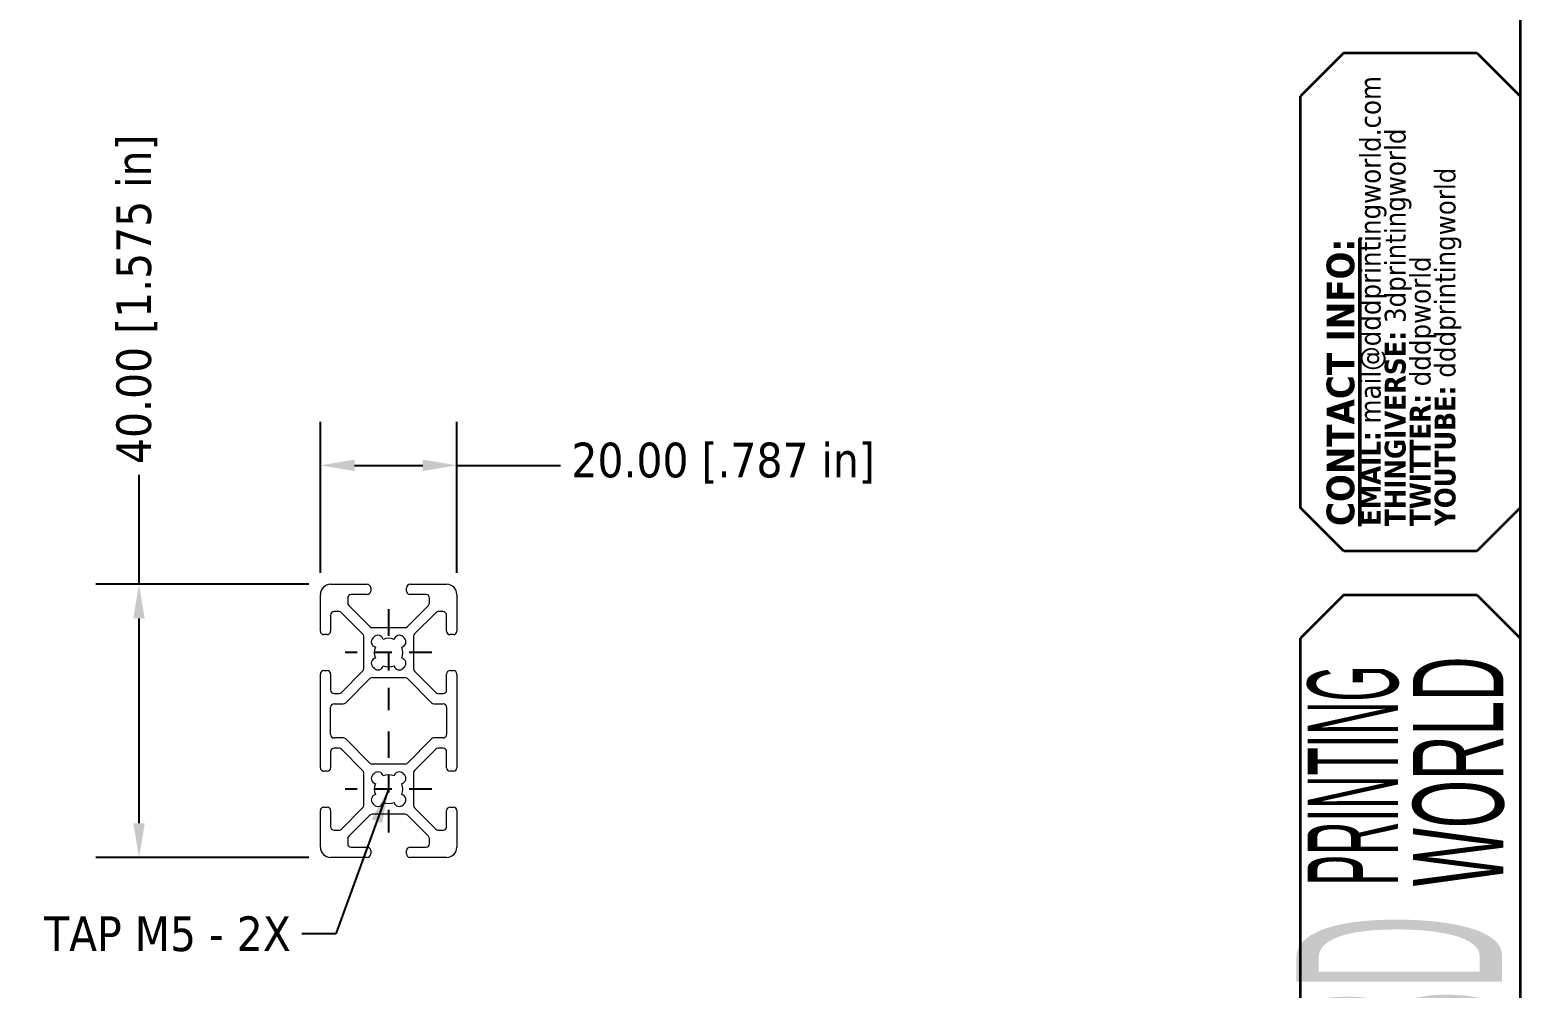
# Model space of a CAD drawing. Header units: inches. Extents: x 1 to 33.8, y 0.5 to 21.5.
# Drawn here: x 25.15 to 33.75, y 9.85 to 15.37 of the extents above; entities that cross this region are included whole.
import ezdxf

# ---------------------------------------------------------------- set-up
doc = ezdxf.new("R2010")
doc.units = ezdxf.units.IN
doc.header["$LTSCALE"] = 2
doc.header["$MEASUREMENT"] = 0
doc.linetypes.add('CHAIN', pattern=[0.7087, 0.4724, -0.0591, 0.1181, -0.0591])
doc.layers.get('0').update_dxf_attribs({"lineweight": 25})
for name, color, linetype, lineweight in [('Center Mark (ANSI)', 7, 'Continuous', 25), ('Dimension (ANSI)', 7, 'Continuous', 25), ('Symbol (ANSI)', 7, 'Continuous', 25), ('TITLE', 7, 'Continuous', 35), ('Title (ANSI)', 7, 'Continuous', 50), ('Visible (ANSI)', 7, 'Continuous', 18)]:
    doc.layers.add(name, color=color, linetype=linetype, lineweight=lineweight)
doc.styles.add('Note Text (ANSI)', font='tahoma.ttf')
doc.styles.add('Text Style133', font='tahoma.ttf', dxfattribs={"width": 0.9})
doc.styles.add('Text Style260', font='tahomabd.ttf', dxfattribs={"width": 0.9})
doc.styles.add('Text Style71', font='tahoma.ttf')
doc.dimstyles.new('Default (ANSI)$7', dxfattribs={"dimscale": 2, "dimtxt": 0.1, "dimasz": 0.098425, "dimexe": 0.125, "dimexo": 0.0625, "dimgap": 0.031496, "dimtad": 0, "dimtih": 1, "dimtoh": 1, "dimdec": 3, "dimrnd": 1e-08, "dimzin": 4, "dimdsep": 46, "dimtxsty": 'Note Text (ANSI)', "dimblk": 'CLOSED', "dimcen": 0.09, "dimdle": 0.393701, "dimclrd": 256, "dimclre": 256, "dimclrt": 256, "dimadec": 0, "dimazin": 1, "dimtfac": 1.2, "dimtofl": 0, "dimtmove": 0, "dimatfit": 3, "dimfxl": 0, "dimtolj": 1, "dimtzin": 4, "dimlwd": -1, "dimlwe": -1, "dimarcsym": 0})
doc.dimstyles.new('Default - mm [in] (ANSI)', dxfattribs={"dimscale": 2, "dimtxt": 0.1, "dimasz": 0.098425, "dimexe": 0.125, "dimexo": 0.063, "dimgap": 0.031496, "dimtad": 0, "dimtoh": 1, "dimlfac": 25.4, "dimrnd": 1e-08, "dimzin": 4, "dimdsep": 46, "dimtxsty": 'Note Text (ANSI)', "dimcen": 0.09, "dimdle": 0.393701, "dimclrd": 256, "dimclre": 256, "dimclrt": 256, "dimadec": 1, "dimazin": 1, "dimtfac": 1.2, "dimtofl": 0, "dimtmove": 0, "dimatfit": 3, "dimfxl": 0, "dimtolj": 1, "dimtzin": 4, "dimlwd": -1, "dimlwe": -1, "dimarcsym": 0})

# ---------------------------------------------------------------- blocks, each defined once
blk = doc.blocks.new('Borders B-Size')
at = {"layer": 'TITLE'}
blk.add_line((16.875, 10.625), (16.875, 0.375), dxfattribs=at)
blk = doc.blocks.new('Title Blocks 3DPW')
at = {"layer": 'TITLE'}
for p, q in [((16.1206, 7.6569), (15.9956, 7.5319)), ((16.1206, 7.6569), (16.5046, 7.6569)), ((16.5046, 7.6569), (16.6296, 7.5319)), ((15.9956, 6.3449), (15.9956, 7.5319)), ((16.1206, 6.2199), (15.9956, 6.3449)), ((16.6296, 6.3449), (16.5046, 6.2199)), ((16.5046, 6.2199), (16.1206, 6.2199)), ((16.1206, 6.0949), (15.9956, 5.9699)), ((16.1206, 6.0949), (16.5046, 6.0949)), ((16.5046, 6.0949), (16.6296, 5.9699)), ((15.9956, 3.974), (15.9956, 5.9699))]:
    blk.add_line(p, q, dxfattribs=at)
at = {"layer": 'TITLE', "color": 7, "style": 'Text Style133', "width": 0.9}
blk.add_attdef('PART_NUMBER_001', (16.5669, 3.0733), '', height=0.1, rotation=90, dxfattribs=at)
at = {"layer": 'TITLE', "color": 7, "style": 'Text Style71'}
blk.add_attdef('DESCRIPTION_001', (16.595, 0.3843), '', height=0.14, rotation=90, dxfattribs=at)
at = {"layer": 'Title (ANSI)', "insert": (16.0711, 6.2929), "char_height": 0.1, "width": 2.944852, "attachment_point": 1, "rotation": 90, "line_spacing_factor": 0.719413, "style": 'Note Text (ANSI)'}
blk.add_mtext('{\\fTahoma|b1|i0|c0|p34;\\H0.8x;\\LCONTACT INFO:\\H1.25x;\\P\\H0.6x;\\lEMAIL:\\fTahoma|b0|i0|c0|p34; mail@dddprintingworld.com\\H1.4679x; \\H0.68124x;\\P\\fTahoma|b1|i0|c0|p34;THINGIVERSE:\\fTahoma|b0|i0|c0|p34; 3dprintingworld\\fTahoma|b1|i0|c0|p34;\\H1.27973x;\\L \\H1.30236x;\\P\\H0.6x;\\lTWITTER:\\fTahoma|b0|i0|c0|p34; dddpworld\\H1.27205x; \\H0.78613x;\\P\\fTahoma|b1|i0|c0|p34;YOUTUBE:\\fTahoma|b0|i0|c0|p34; dddprintingworld\\H1.27174x; }', dxfattribs=at)
at = {"layer": 'Title (ANSI)', "color": 156, "true_color": 0x07467a, "attachment_point": 1, "rotation": 90, "style": 'Note Text (ANSI)'}
for s, insert, char_height, width in [('\\fRavie|b0|i0;\\W0.51;\\H0.2610;WORLD', (16.3203, 5.2541), 0.261, 2.760656), ('\\fRavie|b0|i0;\\W0.38;\\H0.2610;PRINTING', (16.0164, 5.2566), 0.261, 3.840913), ('\\fRavie|b0|i0;\\W0.38;\\H0.5930;3D', (15.9838, 4.7871), 0.593, 3.143674)]:
    blk.add_mtext(s, dxfattribs=dict(at, insert=insert, char_height=char_height, width=width))
at = {"layer": 'Title (ANSI)', "color": 7, "style": 'Text Style260', "width": 0.9}
blk.add_attdef('CUSTOMER_001', (16.2392, 0.3972), '', height=0.17, rotation=90, dxfattribs=at)
blk = doc.blocks.new('*D15')
at = {"layer": 'Defpoints', "color": 0, "transparency": 16777216}
for p in [(26.8278, 12.8627), (26.8278, 12.1175), (27.6152, 12.1175)]:
    blk.add_point(p, dxfattribs=at)
at = {"layer": 'Dimension (ANSI)', "transparency": 16777216}
for p, q in [((26.8278, 12.2435), (26.8278, 13.1127)), ((27.6152, 12.2435), (27.6152, 13.1127)), ((27.0247, 12.8627), (27.4184, 12.8627)), ((27.6152, 12.8627), (28.2133, 12.8627))]:
    blk.add_line(p, q, dxfattribs=at)
for points in [[(27.0247, 12.8955), (27.0247, 12.8299), (26.8278, 12.8627)], [(27.4184, 12.8955), (27.4184, 12.8299), (27.6152, 12.8627)]]:
    blk.add_solid(points, dxfattribs=at)
at = {"layer": 'Dimension (ANSI)', "transparency": 16777216, "insert": (28.2763, 12.9935), "char_height": 0.2, "attachment_point": 1, "style": 'Note Text (ANSI)'}
blk.add_mtext('\\A1;20.00 [.787 in]', dxfattribs=at)
blk = doc.blocks.new('*D16')
at = {"layer": 'Defpoints', "color": 0, "transparency": 16777216}
for p in [(26.8869, 12.1765), (25.7815, 10.6017), (26.8869, 10.6017)]:
    blk.add_point(p, dxfattribs=at)
at = {"layer": 'Dimension (ANSI)', "transparency": 16777216}
for p, q in [((25.7815, 12.1765), (25.7815, 12.8075)), ((26.7609, 12.1765), (25.5315, 12.1765)), ((25.7815, 10.7986), (25.7815, 11.9797)), ((26.7609, 10.6017), (25.5315, 10.6017))]:
    blk.add_line(p, q, dxfattribs=at)
for points in [[(25.7487, 11.9797), (25.8143, 11.9797), (25.7815, 12.1765)], [(25.7487, 10.7986), (25.8143, 10.7986), (25.7815, 10.6017)]]:
    blk.add_solid(points, dxfattribs=at)
at = {"layer": 'Dimension (ANSI)', "transparency": 16777216, "insert": (25.6507, 12.8705), "char_height": 0.2, "attachment_point": 1, "rotation": 90, "style": 'Note Text (ANSI)'}
blk.add_mtext('\\A1;40.00 [1.575 in]', dxfattribs=at)
blk = doc.blocks.new('_Closed')
at = {"color": 0, "linetype": 'ByBlock', "lineweight": -2}
for p, q in [((-1, 0.167), (0, 0)), ((-1, 0.167), (-1, -0.167)), ((0, 0), (-1, -0.167)), ((0, 0), (-1, 0))]:
    blk.add_line(p, q, dxfattribs=at)

msp = doc.modelspace()

# ---------------------------------------------------------------- linework, layer by layer
at = {"layer": 'Center Mark (ANSI)', "linetype": 'CHAIN', "ltscale": 0.161697}
for p, q in [((27.22154, 12.03283), (27.22154, 11.45033)), ((27.22154, 11.32793), (27.22154, 10.74543))]:
    msp.add_line(p, q, dxfattribs=at)
at = {"layer": 'Center Mark (ANSI)', "linetype": 'CHAIN', "ltscale": 0.138781}
for p, q in [((27.47154, 11.78283), (26.97154, 11.78283)), ((27.47154, 10.99543), (26.97154, 10.99543))]:
    msp.add_line(p, q, dxfattribs=at)
at = {"layer": 'Visible (ANSI)'}
for p, q in [((26.88689, 12.17653), (27.09799, 12.17653)), ((27.11799, 12.15653), (27.11799, 12.13747)), ((27.32508, 12.13747), (27.32508, 12.15653)), ((27.34508, 12.17653), (27.55618, 12.17653)), ((26.82784, 11.90637), (26.82784, 12.11747)), ((26.98551, 12.09747), (26.98551, 12.06889)), ((26.99137, 12.05475), (27.11354, 11.93258)), ((27.09799, 12.11747), (27.00551, 12.11747)), ((27.32953, 11.93258), (27.4517, 12.05475)), ((27.43756, 12.11747), (27.34508, 12.11747)), ((27.45756, 12.06889), (27.45756, 12.09747)), ((27.61524, 12.11747), (27.61524, 11.90637)), ((26.88689, 11.99885), (26.88689, 11.90637)), ((26.93547, 12.01885), (26.90689, 12.01885)), ((27.07178, 11.89082), (26.94961, 12.01299)), ((27.49346, 12.01299), (27.37129, 11.89082)), ((27.53618, 12.01885), (27.5076, 12.01885)), ((27.55618, 11.90637), (27.55618, 11.99885)), ((26.86689, 11.88637), (26.84784, 11.88637)), ((27.07764, 11.68897), (27.07764, 11.87668)), ((27.12768, 11.92673), (27.31539, 11.92673)), ((27.13081, 11.86649), (27.13788, 11.87356)), ((27.30519, 11.87356), (27.31226, 11.86649)), ((27.36543, 11.87668), (27.36543, 11.68897)), ((27.59524, 11.88637), (27.57618, 11.88637)), ((27.13788, 11.6921), (27.13081, 11.69917)), ((27.31226, 11.69917), (27.30519, 11.6921)), ((26.82784, 11.11897), (26.82784, 11.65928)), ((26.84784, 11.67928), (26.86689, 11.67928)), ((26.88689, 11.65928), (26.88689, 11.5668)), ((26.94961, 11.55266), (27.07178, 11.67483)), ((26.97407, 11.49361), (27.11354, 11.63307)), ((27.12768, 11.63893), (27.31539, 11.63893)), ((27.32953, 11.63307), (27.469, 11.49361)), ((27.37129, 11.67483), (27.49346, 11.55266)), ((27.55618, 11.5668), (27.55618, 11.65928)), ((27.57618, 11.67928), (27.59524, 11.67928)), ((27.61524, 11.65928), (27.61524, 11.11897)), ((26.90689, 11.5468), (26.93547, 11.5468)), ((27.5076, 11.5468), (27.53618, 11.5468)), ((26.88689, 11.3105), (26.88689, 11.46775)), ((26.90689, 11.48775), (26.95993, 11.48775)), ((27.48314, 11.48775), (27.53618, 11.48775)), ((27.55618, 11.46775), (27.55618, 11.3105)), ((26.95993, 11.2905), (26.90689, 11.2905)), ((27.11354, 11.14518), (26.97407, 11.28465)), ((27.469, 11.28465), (27.32953, 11.14518)), ((27.53618, 11.2905), (27.48314, 11.2905)), ((26.88689, 11.21145), (26.88689, 11.11897)), ((26.93547, 11.23145), (26.90689, 11.23145)), ((27.07178, 11.10342), (26.94961, 11.22559)), ((27.49346, 11.22559), (27.37129, 11.10342)), ((27.53618, 11.23145), (27.5076, 11.23145)), ((27.55618, 11.11897), (27.55618, 11.21145)), ((26.86689, 11.09897), (26.84784, 11.09897)), ((27.31539, 11.13932), (27.12768, 11.13932)), ((27.59524, 11.09897), (27.57618, 11.09897)), ((27.07764, 10.90157), (27.07764, 11.08928)), ((27.13081, 11.07908), (27.13788, 11.08615)), ((27.30519, 11.08615), (27.31226, 11.07908)), ((27.36543, 11.08928), (27.36543, 10.90157)), ((26.82784, 10.66078), (26.82784, 10.87188)), ((26.84784, 10.89188), (26.86689, 10.89188)), ((26.88689, 10.87188), (26.88689, 10.7794)), ((26.94961, 10.76526), (27.07178, 10.88743)), ((27.11354, 10.84567), (26.99137, 10.7235)), ((27.31539, 10.85153), (27.12768, 10.85153)), ((27.13788, 10.9047), (27.13081, 10.91177)), ((27.31226, 10.91177), (27.30519, 10.9047)), ((27.4517, 10.7235), (27.32953, 10.84567)), ((27.37129, 10.88743), (27.49346, 10.76526)), ((27.55618, 10.7794), (27.55618, 10.87188)), ((27.57618, 10.89188), (27.59524, 10.89188)), ((27.61524, 10.87188), (27.61524, 10.66078)), ((26.90689, 10.7594), (26.93547, 10.7594)), ((27.5076, 10.7594), (27.53618, 10.7594)), ((26.98551, 10.70936), (26.98551, 10.68078)), ((27.45756, 10.68078), (27.45756, 10.70936)), ((27.09799, 10.60173), (26.88689, 10.60173)), ((27.00551, 10.66078), (27.09799, 10.66078)), ((27.11799, 10.64078), (27.11799, 10.62173)), ((27.32508, 10.62173), (27.32508, 10.64078)), ((27.34508, 10.66078), (27.43756, 10.66078)), ((27.55618, 10.60173), (27.34508, 10.60173))]:
    msp.add_line(p, q, dxfattribs=at)
for centre, radius, start, end in [((26.88689, 12.11747), 0.05906, 90, 180), ((27.09799, 12.15653), 0.02, 0, 90), ((27.09799, 12.13747), 0.02, 270, 0), ((27.34508, 12.15653), 0.02, 90, 180), ((27.34508, 12.13747), 0.02, 180, 270), ((27.55618, 12.11747), 0.05906, 0, 90), ((27.00551, 12.09747), 0.02, 90, 180), ((27.00551, 12.06889), 0.02, 180, 225), ((27.43756, 12.09747), 0.02, 0, 90), ((27.43756, 12.06889), 0.02, 315, 0), ((26.90689, 11.99885), 0.02, 90, 180), ((26.93547, 11.99885), 0.02, 45, 90), ((27.5076, 11.99885), 0.02, 90, 135), ((27.53618, 11.99885), 0.02, 0, 90), ((26.84784, 11.90637), 0.02, 180, 270), ((26.86689, 11.90637), 0.02, 270, 0), ((27.05764, 11.87668), 0.02, 0, 45), ((27.12768, 11.94673), 0.02, 225, 270), ((27.15272, 11.84458), 0.03098, 135, 256.24537), ((27.15979, 11.85165), 0.03098, 13.75463, 135), ((27.28328, 11.85165), 0.03098, 45, 166.24537), ((27.29036, 11.84458), 0.03098, 283.75463, 45), ((27.31539, 11.94673), 0.02, 270, 315), ((27.38543, 11.87668), 0.02, 135, 180), ((27.57618, 11.90637), 0.02, 180, 270), ((27.59524, 11.90637), 0.02, 270, 0), ((27.22154, 11.78283), 0.0825, 157.438915, 202.561085), ((27.22154, 11.78283), 0.0825, 67.438915, 112.561085), ((27.22154, 11.78283), 0.0825, 337.438915, 22.561085), ((27.15272, 11.72108), 0.03098, 103.75463, 225), ((27.15979, 11.71401), 0.03098, 225, 346.24537), ((27.22154, 11.78283), 0.0825, 247.438915, 292.561085), ((27.28328, 11.71401), 0.03098, 193.75463, 315), ((27.29036, 11.72108), 0.03098, 315, 76.24537), ((26.84784, 11.65928), 0.02, 90, 180), ((26.86689, 11.65928), 0.02, 0, 90), ((27.05764, 11.68897), 0.02, 315, 0), ((27.12768, 11.61893), 0.02, 90, 135), ((27.31539, 11.61893), 0.02, 45, 90), ((27.38543, 11.68897), 0.02, 180, 225), ((27.57618, 11.65928), 0.02, 90, 180), ((27.59524, 11.65928), 0.02, 0, 90), ((26.90689, 11.5668), 0.02, 180, 270), ((26.93547, 11.5668), 0.02, 270, 315), ((27.5076, 11.5668), 0.02, 225, 270), ((27.53618, 11.5668), 0.02, 270, 0), ((26.90689, 11.46775), 0.02, 90, 180), ((26.95993, 11.50775), 0.02, 270, 315), ((27.48314, 11.50775), 0.02, 225, 270), ((27.53618, 11.46775), 0.02, 0, 90), ((26.90689, 11.3105), 0.02, 180, 270), ((26.95993, 11.2705), 0.02, 45, 90), ((27.48314, 11.2705), 0.02, 90, 135), ((27.53618, 11.3105), 0.02, 270, 0), ((26.90689, 11.21145), 0.02, 90, 180), ((26.93547, 11.21145), 0.02, 45, 90), ((27.5076, 11.21145), 0.02, 90, 135), ((27.53618, 11.21145), 0.02, 0, 90), ((26.84784, 11.11897), 0.02, 180, 270), ((26.86689, 11.11897), 0.02, 270, 0), ((27.05764, 11.08928), 0.02, 0, 45), ((27.12768, 11.15932), 0.02, 225, 270), ((27.15979, 11.06425), 0.03098, 13.75463, 135), ((27.28328, 11.06425), 0.03098, 45, 166.24537), ((27.31539, 11.15932), 0.02, 270, 315), ((27.38543, 11.08928), 0.02, 135, 180), ((27.57618, 11.11897), 0.02, 180, 270), ((27.59524, 11.11897), 0.02, 270, 0), ((27.15272, 11.05717), 0.03098, 135, 256.24537), ((27.22154, 10.99543), 0.0825, 157.438915, 202.561085), ((27.22154, 10.99543), 0.0825, 67.438915, 112.561085), ((27.29036, 11.05717), 0.03098, 283.75463, 45), ((27.22154, 10.99543), 0.0825, 337.438915, 22.561085), ((27.15272, 10.93368), 0.03098, 103.75463, 225), ((27.29036, 10.93368), 0.03098, 315, 76.24537), ((26.84784, 10.87188), 0.02, 90, 180), ((26.86689, 10.87188), 0.02, 0, 90), ((27.05764, 10.90157), 0.02, 315, 0), ((27.12768, 10.83153), 0.02, 90, 135), ((27.15979, 10.92661), 0.03098, 225, 346.24537), ((27.22154, 10.99543), 0.0825, 247.438915, 292.561085), ((27.28328, 10.92661), 0.03098, 193.75463, 315), ((27.31539, 10.83153), 0.02, 45, 90), ((27.38543, 10.90157), 0.02, 180, 225), ((27.57618, 10.87188), 0.02, 90, 180), ((27.59524, 10.87188), 0.02, 0, 90), ((26.90689, 10.7794), 0.02, 180, 270), ((26.93547, 10.7794), 0.02, 270, 315), ((27.5076, 10.7794), 0.02, 225, 270), ((27.53618, 10.7794), 0.02, 270, 0), ((27.00551, 10.70936), 0.02, 135, 180), ((27.00551, 10.68078), 0.02, 180, 270), ((27.43756, 10.68078), 0.02, 270, 0), ((27.43756, 10.70936), 0.02, 0, 45), ((26.88689, 10.66078), 0.05906, 180, 270), ((27.09799, 10.64078), 0.02, 0, 90), ((27.09799, 10.62173), 0.02, 270, 0), ((27.34508, 10.64078), 0.02, 90, 180), ((27.34508, 10.62173), 0.02, 180, 270), ((27.55618, 10.66078), 0.05906, 270, 0)]:
    msp.add_arc(centre, radius, start, end, dxfattribs=at)

# ---------------------------------------------------------------- block references
at = {"xscale": 2, "yscale": 2, "zscale": 2}
for name, p in [('Borders B-Size', (0, 0)), ('Title Blocks 3DPW', (0.4908, -0.07302))]:
    msp.add_blockref(name, p, dxfattribs=at)

# ---------------------------------------------------------------- texts
at = {"layer": 'Symbol (ANSI)', "insert": (26.6574, 10.26151), "char_height": 0.2, "width": 1.5066451, "attachment_point": 3, "style": 'Note Text (ANSI)'}
msp.add_mtext('\\fTahoma|b0|i0;TAP M5 - 2X', dxfattribs=at)

# ---------------------------------------------------------------- dimensions: what is measured, and where the dimension line sits
at = {"layer": 'Dimension (ANSI)'}
for base, p1, p2, angle, picture, middle in [((25.7815, 10.60173), (26.88689, 12.17653), (26.88689, 10.60173), 270, '*D16', (25.7815, 13.83998)), ((26.82784, 12.86272), (27.61524, 12.11747), (26.82784, 12.11747), 180, '*D15', (29.16613, 12.86272))]:
    dim = msp.add_linear_dim(base=base, p1=p1, p2=p2, angle=angle, dimstyle='Default - mm [in] (ANSI)', override={"dimgap": 0.031496, "dimtoh": 0, "dimdec": 2, "dimlfac": 25.4, "dimtol": 0, "dimlim": 0, "dimtp": 0, "dimtm": 0, "dimtdec": 2, "dimatfit": 2}, dxfattribs=at)
    dim.commit()
    dim.dimension.update_dxf_attribs({"geometry": picture, "text_midpoint": middle, "dimtype": 160})

# ---------------------------------------------------------------- leaders
at = {"layer": 'Symbol (ANSI)', "annotation_type": 0, "has_hookline": 1, "hookline_direction": 1, "text_width": 1.50598}
msp.add_leader([(27.22154, 10.99543), (26.91724, 10.16151), (26.72039, 10.16151)], dimstyle='Default (ANSI)$7', override={"dimtad": 0}, dxfattribs=at)

doc.saveas('drawing.dxf')
